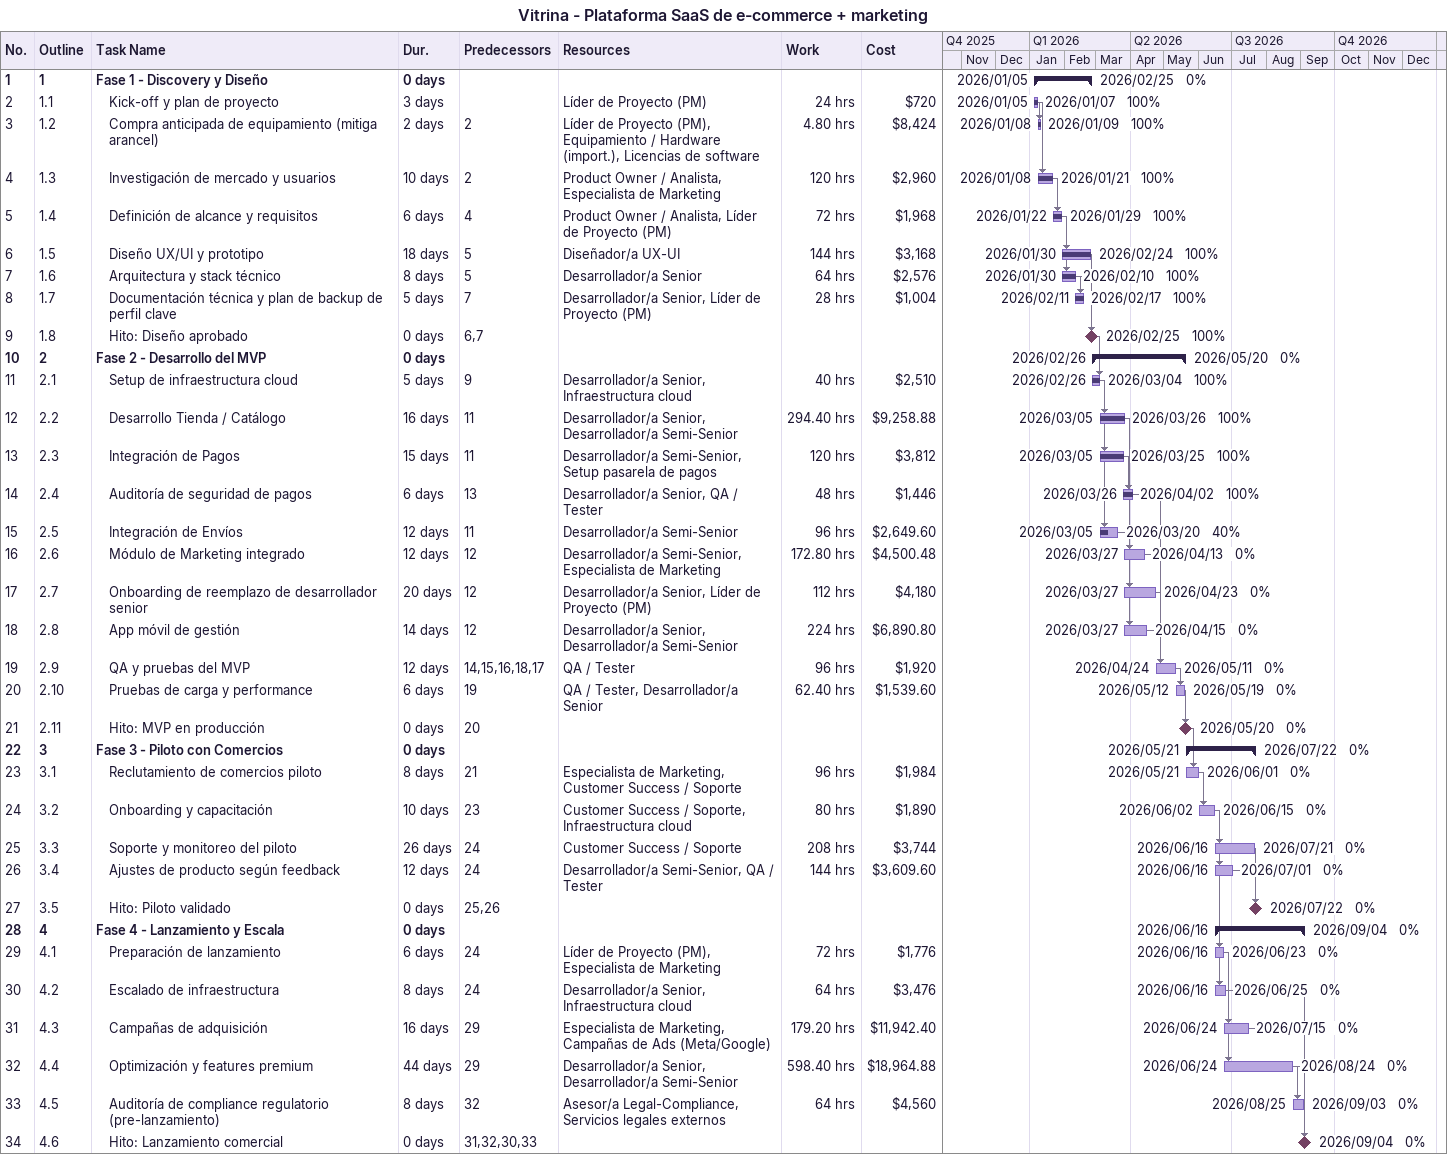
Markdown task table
Vitrina - Plataforma SaaS de e-commerce + marketing

| ID | WBS | Task | Duration | Start | Finish | Predecessors | Resources | % complete | Work (h) | Cost ($) |
|---|---|---|---|---|---|---|---|---|---|---|
| 1 | 1 | **Fase 1 - Discovery y Diseño** | 0d | 2026-01-05 | 2026-02-25 |  |  | 0 |  |  |
| 2 | 1.1 | Kick-off y plan de proyecto | 3d | 2026-01-05 | 2026-01-07 |  | Líder de Proyecto (PM) | 100 | 24 | 720 |
| 3 | 1.2 | Compra anticipada de equipamiento (mitiga arancel) | 2d | 2026-01-08 | 2026-01-09 | 2 | Líder de Proyecto (PM), Equipamiento / Hardware (import.), Licencias de software | 100 | 4.80 | 8424 |
| 4 | 1.3 | Investigación de mercado y usuarios | 10d | 2026-01-08 | 2026-01-21 | 2 | Product Owner / Analista, Especialista de Marketing | 100 | 120 | 2960 |
| 5 | 1.4 | Definición de alcance y requisitos | 6d | 2026-01-22 | 2026-01-29 | 4 | Product Owner / Analista, Líder de Proyecto (PM) | 100 | 72 | 1968 |
| 6 | 1.5 | Diseño UX/UI y prototipo | 18d | 2026-01-30 | 2026-02-24 | 5 | Diseñador/a UX-UI | 100 | 144 | 3168 |
| 7 | 1.6 | Arquitectura y stack técnico | 8d | 2026-01-30 | 2026-02-10 | 5 | Desarrollador/a Senior | 100 | 64 | 2576 |
| 8 | 1.7 | Documentación técnica y plan de backup de perfil clave | 5d | 2026-02-11 | 2026-02-17 | 7 | Desarrollador/a Senior, Líder de Proyecto (PM) | 100 | 28 | 1004 |
| 9 | 1.8 | Hito: Diseño aprobado | 0d | 2026-02-25 | 2026-02-25 | 6, 7 |  | 100 |  |  |
| 10 | 2 | **Fase 2 - Desarrollo del MVP** | 0d | 2026-02-26 | 2026-05-20 |  |  | 0 |  |  |
| 11 | 2.1 | Setup de infraestructura cloud | 5d | 2026-02-26 | 2026-03-04 | 9 | Desarrollador/a Senior, Infraestructura cloud | 100 | 40 | 2510 |
| 12 | 2.2 | Desarrollo Tienda / Catálogo | 16d | 2026-03-05 | 2026-03-26 | 11 | Desarrollador/a Senior, Desarrollador/a Semi-Senior | 100 | 294.40 | 9258.88 |
| 13 | 2.3 | Integración de Pagos | 15d | 2026-03-05 | 2026-03-25 | 11 | Desarrollador/a Semi-Senior, Setup pasarela de pagos | 100 | 120 | 3812 |
| 14 | 2.4 | Auditoría de seguridad de pagos | 6d | 2026-03-26 | 2026-04-02 | 13 | Desarrollador/a Senior, QA / Tester | 100 | 48 | 1446 |
| 15 | 2.5 | Integración de Envíos | 12d | 2026-03-05 | 2026-03-20 | 11 | Desarrollador/a Semi-Senior | 40 | 96 | 2649.60 |
| 16 | 2.6 | Módulo de Marketing integrado | 12d | 2026-03-27 | 2026-04-13 | 12 | Desarrollador/a Semi-Senior, Especialista de Marketing | 0 | 172.80 | 4500.48 |
| 17 | 2.7 | Onboarding de reemplazo de desarrollador senior | 20d | 2026-03-27 | 2026-04-23 | 12 | Desarrollador/a Senior, Líder de Proyecto (PM) | 0 | 112 | 4180 |
| 18 | 2.8 | App móvil de gestión | 14d | 2026-03-27 | 2026-04-15 | 12 | Desarrollador/a Senior, Desarrollador/a Semi-Senior | 0 | 224 | 6890.80 |
| 19 | 2.9 | QA y pruebas del MVP | 12d | 2026-04-24 | 2026-05-11 | 14, 15, 16, 18, 17 | QA / Tester | 0 | 96 | 1920 |
| 20 | 2.10 | Pruebas de carga y performance | 6d | 2026-05-12 | 2026-05-19 | 19 | QA / Tester, Desarrollador/a Senior | 0 | 62.40 | 1539.60 |
| 21 | 2.11 | Hito: MVP en producción | 0d | 2026-05-20 | 2026-05-20 | 20 |  | 0 |  |  |
| 22 | 3 | **Fase 3 - Piloto con Comercios** | 0d | 2026-05-21 | 2026-07-22 |  |  | 0 |  |  |
| 23 | 3.1 | Reclutamiento de comercios piloto | 8d | 2026-05-21 | 2026-06-01 | 21 | Especialista de Marketing, Customer Success / Soporte | 0 | 96 | 1984 |
| 24 | 3.2 | Onboarding y capacitación | 10d | 2026-06-02 | 2026-06-15 | 23 | Customer Success / Soporte, Infraestructura cloud | 0 | 80 | 1890 |
| 25 | 3.3 | Soporte y monitoreo del piloto | 26d | 2026-06-16 | 2026-07-21 | 24 | Customer Success / Soporte | 0 | 208 | 3744 |
| 26 | 3.4 | Ajustes de producto según feedback | 12d | 2026-06-16 | 2026-07-01 | 24 | Desarrollador/a Semi-Senior, QA / Tester | 0 | 144 | 3609.60 |
| 27 | 3.5 | Hito: Piloto validado | 0d | 2026-07-22 | 2026-07-22 | 25, 26 |  | 0 |  |  |
| 28 | 4 | **Fase 4 - Lanzamiento y Escala** | 0d | 2026-06-16 | 2026-09-04 |  |  | 0 |  |  |
| 29 | 4.1 | Preparación de lanzamiento | 6d | 2026-06-16 | 2026-06-23 | 24 | Líder de Proyecto (PM), Especialista de Marketing | 0 | 72 | 1776 |
| 30 | 4.2 | Escalado de infraestructura | 8d | 2026-06-16 | 2026-06-25 | 24 | Desarrollador/a Senior, Infraestructura cloud | 0 | 64 | 3476 |
| 31 | 4.3 | Campañas de adquisición | 16d | 2026-06-24 | 2026-07-15 | 29 | Especialista de Marketing, Campañas de Ads (Meta/Google) | 0 | 179.20 | 11942.40 |
| 32 | 4.4 | Optimización y features premium | 44d | 2026-06-24 | 2026-08-24 | 29 | Desarrollador/a Senior, Desarrollador/a Semi-Senior | 0 | 598.40 | 18964.88 |
| 33 | 4.5 | Auditoría de compliance regulatorio (pre-lanzamiento) | 8d | 2026-08-25 | 2026-09-03 | 32 | Asesor/a Legal-Compliance, Servicios legales externos | 0 | 64 | 4560 |
| 34 | 4.6 | Hito: Lanzamiento comercial | 0d | 2026-09-04 | 2026-09-04 | 31, 32, 30, 33 |  | 0 |  |  |
